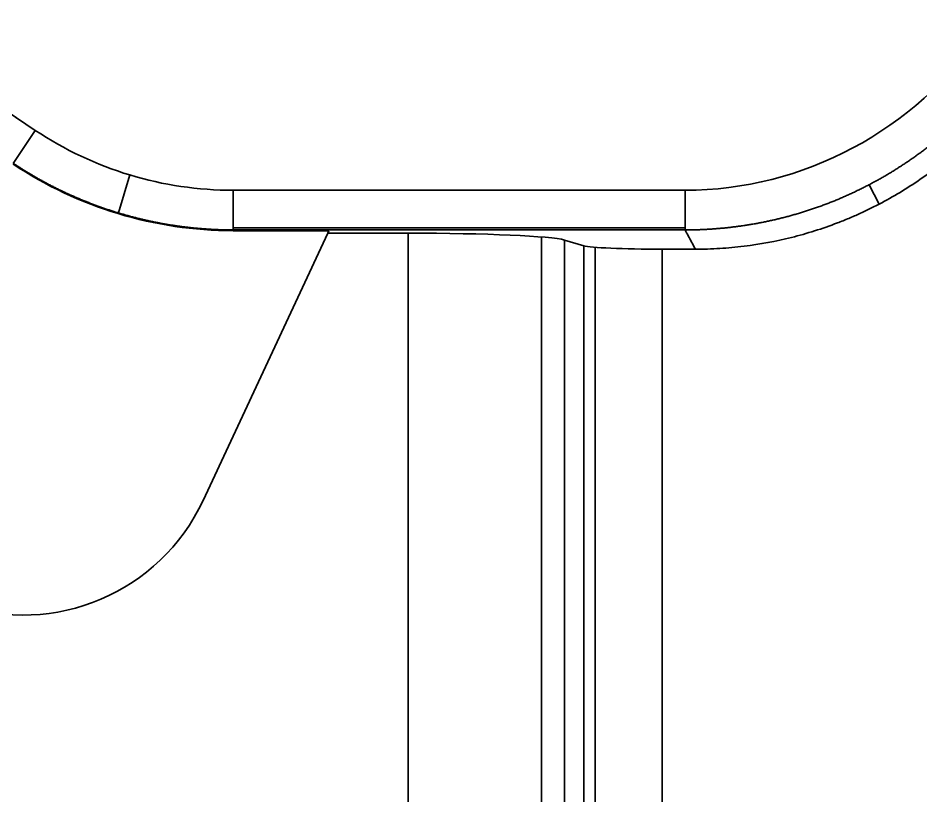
# Model space of a CAD drawing. Header units: millimetres. Extents: x 5 to 1651, y 545 to 1674.
# Drawn here: x 553.5 to 576.23, y 722.27 to 741.86 of the extents above; entities that cross this region are included whole.
import ezdxf

# ---------------------------------------------------------------- set-up
doc = ezdxf.new("R2010")
doc.units = ezdxf.units.MM
doc.layers.add('10', color=7, linetype='Continuous', true_color=0xffffff)

msp = doc.modelspace()

# ---------------------------------------------------------------- linework, layer by layer
at = {"layer": '10', "color": 7, "linetype": 'Continuous', "lineweight": 35}
for p, q in [((543.967, 745.675), (553.936, 739.03)), ((553.382, 738.199), (553.936, 739.03)), ((556.028, 736.953), (556.317, 737.906)), ((558.921, 737.52), (570.294, 737.52)), ((558.921, 736.522), (558.921, 737.52)), ((570.294, 736.522), (570.294, 737.52)), ((575.174, 737.17), (574.924, 737.66)), ((556.028, 736.953), (556.022, 736.932)), ((558.159, 729.71), (561.298, 736.44)), ((558.921, 736.522), (558.916, 736.503)), ((561.327, 736.503), (558.916, 736.503)), ((558.921, 736.571), (570.294, 736.571)), ((570.294, 736.522), (558.921, 736.522)), ((561.298, 736.44), (561.327, 736.503)), ((563.319, 736.44), (561.298, 736.44)), ((563.319, 708.156), (563.319, 736.44)), ((566.676, 736.345), (566.676, 708.156)), ((567.742, 736.123), (567.259, 736.267)), ((567.259, 736.267), (567.259, 708.156)), ((567.742, 700.059), (567.742, 736.123)), ((568.033, 736.085), (568.033, 700.059)), ((569.712, 736.037), (570.552, 736.037)), ((569.712, 700.059), (569.712, 736.037))]:
    msp.add_line(p, q, dxfattribs=at)
msp.add_arc((553.628, 731.823), 5, 251, 335, dxfattribs=at)
for centre, major_axis, ratio, start_param, end_param in [((558.929, 746.533), (-2.612, -8.627), 0.998504, 5.989599, 6.576772), ((558.924, 746.517), (-2.902, -9.585), 0.998504, 5.989599, 6.576772), ((563.319, 736.231), (-4, 0), 0.052408, 3.316126, 4.712389), ((569.712, 736.142), (-2, 0), 0.052408, 0.174533, 1.570796)]:
    msp.add_ellipse(centre, major_axis=major_axis, ratio=ratio, start_param=start_param, end_param=end_param, dxfattribs=at)
msp.add_open_spline([(570.294, 737.52), (573.254, 737.52), (576.104, 739.039), (577.755, 741.497)], degree=3, dxfattribs=at)
for points, knots in [([(578.584, 740.94), (578.574, 740.926), (578.555, 740.898), (578.526, 740.856), (578.497, 740.814), (578.468, 740.772), (578.438, 740.73), (578.409, 740.688), (578.378, 740.646), (578.348, 740.604), (578.317, 740.563), (578.287, 740.521), (578.255, 740.48), (578.224, 740.439), (578.192, 740.398), (578.161, 740.357), (578.128, 740.316), (578.096, 740.275), (578.063, 740.235), (578.031, 740.194), (577.998, 740.154), (577.964, 740.114), (577.931, 740.074), (577.897, 740.034), (577.863, 739.994), (577.828, 739.954), (577.794, 739.915), (577.759, 739.875), (577.724, 739.836), (577.689, 739.797), (577.653, 739.758), (577.617, 739.719), (577.582, 739.681), (577.545, 739.642), (577.509, 739.604), (577.472, 739.566), (577.435, 739.528), (577.398, 739.49), (577.361, 739.453), (577.323, 739.415), (577.285, 739.378), (577.247, 739.341), (577.209, 739.304), (577.17, 739.267), (577.132, 739.23), (577.093, 739.194), (577.054, 739.158), (577.014, 739.122), (576.975, 739.086), (576.935, 739.05), (576.895, 739.015), (576.854, 738.979), (576.814, 738.944), (576.773, 738.91), (576.732, 738.875), (576.691, 738.84), (576.65, 738.806), (576.608, 738.772), (576.567, 738.738), (576.525, 738.704), (576.483, 738.671), (576.44, 738.638), (576.398, 738.605), (576.355, 738.572), (576.312, 738.539), (576.269, 738.507), (576.226, 738.475), (576.182, 738.443), (576.139, 738.411), (576.095, 738.38), (576.051, 738.348), (576.006, 738.317), (575.962, 738.287), (575.917, 738.256), (575.873, 738.226), (575.828, 738.196), (575.783, 738.166), (575.737, 738.136), (575.692, 738.107), (575.646, 738.078), (575.6, 738.049), (575.554, 738.02), (575.508, 737.992), (575.462, 737.963), (575.415, 737.936), (575.369, 737.908), (575.322, 737.88), (575.275, 737.853), (575.228, 737.826), (575.181, 737.8), (575.134, 737.773), (575.086, 737.747), (575.038, 737.721), (574.991, 737.696), (574.943, 737.67), (574.895, 737.645), (574.846, 737.62), (574.798, 737.596), (574.75, 737.571), (574.701, 737.547), (574.652, 737.523), (574.603, 737.5), (574.555, 737.477), (574.505, 737.454), (574.456, 737.431), (574.407, 737.408), (574.358, 737.386), (574.308, 737.364), (574.258, 737.343), (574.209, 737.321), (574.159, 737.3), (574.109, 737.279), (574.059, 737.259), (574.009, 737.239), (573.958, 737.219), (573.908, 737.199), (573.858, 737.18), (573.807, 737.16), (573.757, 737.142), (573.706, 737.123), (573.655, 737.105), (573.604, 737.087), (573.553, 737.069), (573.502, 737.051), (573.451, 737.034), (573.4, 737.017), (573.349, 737.001), (573.298, 736.984), (573.246, 736.968), (573.195, 736.953), (573.144, 736.937), (573.092, 736.922), (573.041, 736.907), (572.989, 736.893), (572.937, 736.878), (572.886, 736.864), (572.834, 736.85), (572.782, 736.837), (572.73, 736.824), (572.679, 736.811), (572.627, 736.798), (572.575, 736.786), (572.523, 736.774), (572.471, 736.762), (572.419, 736.751), (572.367, 736.739), (572.315, 736.728), (572.263, 736.718), (572.211, 736.708), (572.159, 736.697), (572.107, 736.688), (572.054, 736.678), (572.002, 736.669), (571.95, 736.66), (571.898, 736.652), (571.846, 736.643), (571.794, 736.635), (571.742, 736.627), (571.69, 736.62), (571.638, 736.613), (571.586, 736.606), (571.533, 736.599), (571.481, 736.593), (571.429, 736.587), (571.377, 736.581), (571.325, 736.575), (571.273, 736.57), (571.222, 736.565), (571.17, 736.56), (571.118, 736.556), (571.066, 736.552), (571.014, 736.548), (570.962, 736.544), (570.911, 736.541), (570.859, 736.538), (570.807, 736.535), (570.756, 736.532), (570.704, 736.53), (570.653, 736.528), (570.601, 736.526), (570.55, 736.525), (570.498, 736.524), (570.447, 736.523), (570.396, 736.522), (570.345, 736.522), (570.311, 736.522), (570.294, 736.522)], [0, 0, 0, 0, 0.005225, 0.010457, 0.015696, 0.020941, 0.026192, 0.03145, 0.036714, 0.041984, 0.04726, 0.052543, 0.057831, 0.063125, 0.068426, 0.073732, 0.079044, 0.084362, 0.089685, 0.095014, 0.100348, 0.105688, 0.111034, 0.116384, 0.12174, 0.127102, 0.132468, 0.13784, 0.143216, 0.148598, 0.153984, 0.159375, 0.164771, 0.170172, 0.175577, 0.180987, 0.186401, 0.19182, 0.197243, 0.20267, 0.208101, 0.213537, 0.218977, 0.22442, 0.229868, 0.235319, 0.240774, 0.246233, 0.251696, 0.257162, 0.262631, 0.268104, 0.27358, 0.27906, 0.284542, 0.290028, 0.295517, 0.301008, 0.306503, 0.312, 0.3175, 0.323003, 0.328508, 0.334016, 0.339526, 0.345038, 0.350553, 0.356069, 0.361588, 0.367109, 0.372632, 0.378157, 0.383683, 0.389211, 0.394741, 0.400272, 0.405805, 0.411339, 0.416875, 0.422411, 0.427949, 0.433488, 0.439027, 0.444568, 0.45011, 0.455652, 0.461195, 0.466738, 0.472282, 0.477826, 0.483371, 0.488916, 0.494461, 0.500006, 0.505551, 0.511096, 0.516641, 0.522185, 0.52773, 0.533273, 0.538817, 0.54436, 0.549902, 0.555443, 0.560984, 0.566524, 0.572062, 0.5776, 0.583137, 0.588672, 0.594206, 0.599739, 0.60527, 0.6108, 0.616328, 0.621854, 0.627379, 0.632902, 0.638422, 0.643941, 0.649458, 0.654972, 0.660485, 0.665995, 0.671502, 0.677007, 0.68251, 0.68801, 0.693507, 0.699002, 0.704493, 0.709982, 0.715467, 0.72095, 0.726429, 0.731905, 0.737378, 0.742847, 0.748313, 0.753775, 0.759234, 0.764689, 0.77014, 0.775588, 0.781031, 0.786471, 0.791906, 0.797338, 0.802765, 0.808188, 0.813606, 0.81902, 0.82443, 0.829835, 0.835235, 0.840631, 0.846022, 0.851408, 0.85679, 0.862166, 0.867537, 0.872904, 0.878265, 0.88362, 0.888971, 0.894316, 0.899656, 0.90499, 0.910319, 0.915642, 0.92096, 0.926271, 0.931577, 0.936877, 0.942172, 0.94746, 0.952742, 0.958018, 0.963288, 0.968552, 0.973809, 0.97906, 0.984305, 0.989543, 0.994775, 1, 1, 1, 1]), ([(578.832, 740.441), (578.603, 740.101), (578.355, 739.778), (577.954, 739.317), (577.816, 739.167), (577.602, 738.949), (577.493, 738.842), (577.381, 738.736), (577.306, 738.667), (577.268, 738.632), (576.925, 738.324), (576.607, 738.072), (575.944, 737.608), (575.6, 737.397), (575.063, 737.111), (574.88, 737.021), (574.648, 736.915), (574.601, 736.894), (574.508, 736.853), (574.461, 736.833), (574.319, 736.774), (574.224, 736.736), (573.748, 736.553), (573.362, 736.431), (572.577, 736.236), (572.179, 736.162), (571.675, 736.1), (571.574, 736.089), (571.37, 736.07), (571.268, 736.062), (570.962, 736.043), (570.757, 736.037), (570.552, 736.037)], [0, 0, 0, 0, 0.125, 0.125, 0.1875, 0.1875, 0.21875, 0.234375, 0.234375, 0.25, 0.25, 0.375, 0.375, 0.5, 0.5, 0.5625, 0.5625, 0.578125, 0.578125, 0.59375, 0.59375, 0.625, 0.625, 0.75, 0.75, 0.875, 0.875, 0.90625, 0.90625, 0.9375, 0.9375, 1, 1, 1, 1]), ([(558.921, 736.522), (558.905, 736.522), (558.872, 736.522), (558.822, 736.522), (558.773, 736.523), (558.724, 736.524), (558.674, 736.525), (558.625, 736.526), (558.576, 736.528), (558.527, 736.529), (558.477, 736.531), (558.428, 736.534), (558.379, 736.536), (558.329, 736.539), (558.28, 736.542), (558.231, 736.546), (558.182, 736.549), (558.132, 736.553), (558.083, 736.557), (558.034, 736.561), (557.985, 736.566), (557.936, 736.57), (557.887, 736.575), (557.838, 736.581), (557.789, 736.586), (557.74, 736.592), (557.691, 736.598), (557.642, 736.604), (557.593, 736.61), (557.544, 736.617), (557.495, 736.624), (557.446, 736.631), (557.397, 736.639), (557.349, 736.646), (557.3, 736.654), (557.251, 736.662), (557.203, 736.671), (557.154, 736.679), (557.106, 736.688), (557.057, 736.697), (557.009, 736.707), (556.96, 736.716), (556.912, 736.726), (556.864, 736.736), (556.815, 736.746), (556.767, 736.757), (556.719, 736.768), (556.671, 736.779), (556.623, 736.79), (556.575, 736.801), (556.527, 736.813), (556.479, 736.825), (556.431, 736.837), (556.383, 736.85), (556.336, 736.862), (556.288, 736.875), (556.241, 736.888), (556.193, 736.902), (556.146, 736.915), (556.098, 736.929), (556.051, 736.943), (556.004, 736.957), (555.957, 736.972), (555.909, 736.987), (555.862, 737.002), (555.816, 737.017), (555.769, 737.032), (555.722, 737.048), (555.675, 737.064), (555.629, 737.08), (555.582, 737.096), (555.536, 737.113), (555.489, 737.13), (555.443, 737.147), (555.397, 737.164), (555.351, 737.182), (555.305, 737.2), (555.259, 737.218), (555.213, 737.236), (555.167, 737.254), (555.121, 737.273), (555.076, 737.292), (555.03, 737.311), (554.985, 737.33), (554.939, 737.35), (554.894, 737.37), (554.849, 737.39), (554.804, 737.41), (554.759, 737.43), (554.714, 737.451), (554.67, 737.472), (554.625, 737.493), (554.581, 737.514), (554.536, 737.536), (554.492, 737.558), (554.448, 737.58), (554.404, 737.602), (554.36, 737.624), (554.316, 737.647), (554.272, 737.67), (554.229, 737.693), (554.185, 737.716), (554.142, 737.74), (554.098, 737.763), (554.055, 737.787), (554.012, 737.811), (553.969, 737.836), (553.927, 737.86), (553.884, 737.885), (553.841, 737.91), (553.799, 737.935), (553.757, 737.961), (553.714, 737.986), (553.672, 738.012), (553.631, 738.038), (553.589, 738.064), (553.547, 738.091), (553.506, 738.118), (553.464, 738.144), (553.423, 738.171), (553.395, 738.19), (553.382, 738.199)], [0, 0, 0, 0, 0.008404, 0.016808, 0.025212, 0.033615, 0.042019, 0.050423, 0.058827, 0.067231, 0.075634, 0.084038, 0.092442, 0.100845, 0.109249, 0.117652, 0.126056, 0.13446, 0.142863, 0.151267, 0.15967, 0.168074, 0.176477, 0.18488, 0.193284, 0.201687, 0.210091, 0.218494, 0.226897, 0.235301, 0.243704, 0.252107, 0.26051, 0.268914, 0.277317, 0.28572, 0.294123, 0.302527, 0.31093, 0.319333, 0.327736, 0.336139, 0.344543, 0.352946, 0.361349, 0.369752, 0.378155, 0.386558, 0.394961, 0.403364, 0.411768, 0.420171, 0.428574, 0.436977, 0.44538, 0.453783, 0.462186, 0.470589, 0.478992, 0.487395, 0.495798, 0.504202, 0.512605, 0.521008, 0.529411, 0.537814, 0.546217, 0.55462, 0.563023, 0.571426, 0.579829, 0.588232, 0.596636, 0.605039, 0.613442, 0.621845, 0.630248, 0.638651, 0.647054, 0.655457, 0.663861, 0.672264, 0.680667, 0.68907, 0.697473, 0.705877, 0.71428, 0.722683, 0.731086, 0.73949, 0.747893, 0.756296, 0.764699, 0.773103, 0.781506, 0.789909, 0.798313, 0.806716, 0.81512, 0.823523, 0.831926, 0.84033, 0.848733, 0.857137, 0.86554, 0.873944, 0.882348, 0.890751, 0.899155, 0.907558, 0.915962, 0.924366, 0.932769, 0.941173, 0.949577, 0.957981, 0.966385, 0.974788, 0.983192, 0.991596, 1, 1, 1, 1]), ([(570.552, 736.037), (570.533, 736.071), (570.515, 736.106), (570.469, 736.192), (570.441, 736.244), (570.386, 736.348), (570.359, 736.4), (570.319, 736.475), (570.306, 736.498), (570.294, 736.522)], [0, 0, 0, 0, 0.212857, 0.212857, 0.536018, 0.536018, 0.85523, 0.85523, 1, 1, 1, 1])]:
    msp.add_open_spline(points, degree=3, knots=knots, dxfattribs=at)

doc.saveas('drawing.dxf')
